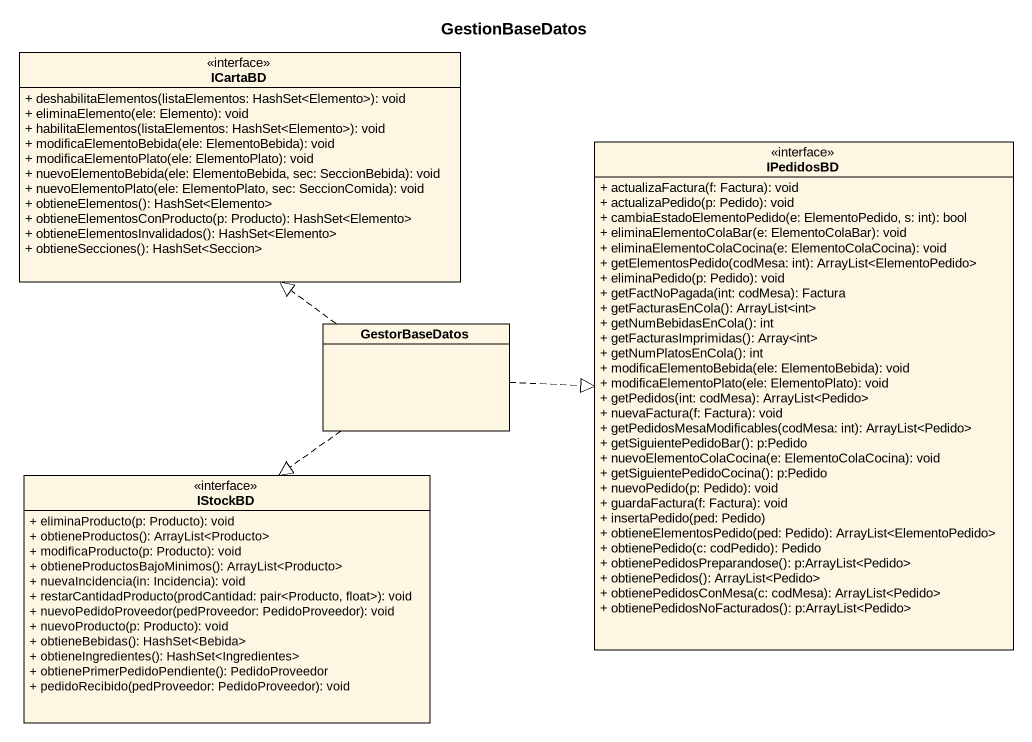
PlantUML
@startuml
title GestionBaseDatos
hide circle
hide empty members
skinparam classAttributeIconSize 0
class ICartaBD <<interface>> {
  + deshabilitaElementos(listaElementos: HashSet<Elemento>): void
  + eliminaElemento(ele: Elemento): void
  + habilitaElementos(listaElementos: HashSet<Elemento>): void
  + modificaElementoBebida(ele: ElementoBebida): void
  + modificaElementoPlato(ele: ElementoPlato): void
  + nuevoElementoBebida(ele: ElementoBebida, sec: SeccionBebida): void
  + nuevoElementoPlato(ele: ElementoPlato, sec: SeccionComida): void
  + obtieneElementos(): HashSet<Elemento>
  + obtieneElementosConProducto(p: Producto): HashSet<Elemento>
  + obtieneElementosInvalidados(): HashSet<Elemento>
  + obtieneSecciones(): HashSet<Seccion>
}
class IPedidosBD <<interface>> {
  + actualizaFactura(f: Factura): void
  + actualizaPedido(p: Pedido): void
  + cambiaEstadoElementoPedido(e: ElementoPedido, s: int): bool
  + eliminaElementoColaBar(e: ElementoColaBar): void
  + eliminaElementoColaCocina(e: ElementoColaCocina): void
  + getElementosPedido(codMesa: int): ArrayList<ElementoPedido>
  + eliminaPedido(p: Pedido): void
  + getFactNoPagada(int: codMesa): Factura
  + getFacturasEnCola(): ArrayList<int>
  + getNumBebidasEnCola(): int
  + getFacturasImprimidas(): Array<int>
  + getNumPlatosEnCola(): int
  + modificaElementoBebida(ele: ElementoBebida): void
  + modificaElementoPlato(ele: ElementoPlato): void
  + getPedidos(int: codMesa): ArrayList<Pedido>
  + nuevaFactura(f: Factura): void
  + getPedidosMesaModificables(codMesa: int): ArrayList<Pedido>
  + getSiguientePedidoBar(): p:Pedido
  + nuevoElementoColaCocina(e: ElementoColaCocina): void
  + getSiguientePedidoCocina(): p:Pedido
  + nuevoPedido(p: Pedido): void
  + guardaFactura(f: Factura): void
  + insertaPedido(ped: Pedido)
  + obtieneElementosPedido(ped: Pedido): ArrayList<ElementoPedido>
  + obtienePedido(c: codPedido): Pedido
  + obtienePedidosPreparandose(): p:ArrayList<Pedido>
  + obtienePedidos(): ArrayList<Pedido>
  + obtienePedidosConMesa(c: codMesa): ArrayList<Pedido>
  + obtienePedidosNoFacturados(): p:ArrayList<Pedido>
}
class GestorBaseDatos
class IStockBD <<interface>> {
  + eliminaProducto(p: Producto): void
  + obtieneProductos(): ArrayList<Producto>
  + modificaProducto(p: Producto): void
  + obtieneProductosBajoMinimos(): ArrayList<Producto>
  + nuevaIncidencia(in: Incidencia): void
  + restarCantidadProducto(prodCantidad: pair<Producto, float>): void
  + nuevoPedidoProveedor(pedProveedor: PedidoProveedor): void
  + nuevoProducto(p: Producto): void
  + obtieneBebidas(): HashSet<Bebida>
  + obtieneIngredientes(): HashSet<Ingredientes>
  + obtienePrimerPedidoPendiente(): PedidoProveedor
  + pedidoRecibido(pedProveedor: PedidoProveedor): void
}
GestorBaseDatos .up.|> ICartaBD
GestorBaseDatos .right.|> IPedidosBD
GestorBaseDatos ..|> IStockBD
@enduml
